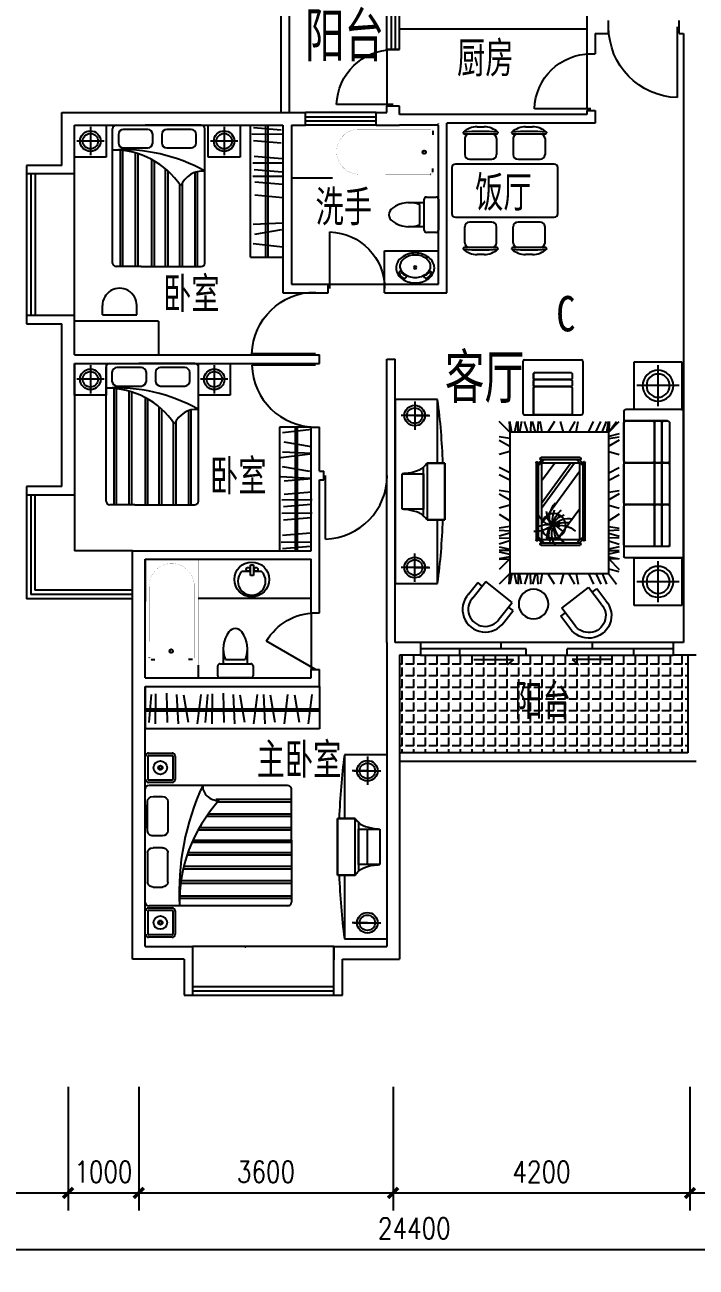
# Model space of a CAD drawing. Header units: millimetres. Extents: x 1473 to 34027, y 739 to 35278.
# Drawn here: x 12347 to 21849, y 739 to 18315 of the extents above; entities that cross this region are included whole.
import ezdxf
from ezdxf.enums import TextEntityAlignment as Align

# ---------------------------------------------------------------- set-up
doc = ezdxf.new("R2010")
doc.units = ezdxf.units.MM
for name, color, linetype in [('FURNITURE', 30, 'Continuous'), ('LVTRY', 6, 'Continuous'), ('PUB_DIM', 3, 'Continuous'), ('PUB_TEXT', 7, 'Continuous'), ('PUDE', 8, 'Continuous'), ('STAIR', 2, 'Continuous'), ('TOILET', 7, 'Continuous'), ('UTIL', 6, 'Continuous'), ('WALL', 4, 'Continuous'), ('WINDOW', 5, 'Continuous'), ('WINDOW_TEXT', 7, 'Continuous')]:
    doc.layers.add(name, color=color, linetype=linetype)
doc.styles.add('-黑体', font='simhei.ttf')
doc.styles.add('_HZTXT', font='txt.shx', dxfattribs={"width": 0.8, "bigfont": 'HZTXT.shx'})
doc.styles.add('CHINA', font='romant', dxfattribs={"width": 0.8, "height": 150, "bigfont": 'fs64f'})
doc.styles.add('DIM_FONT', font='SIMPLEX.shx', dxfattribs={"width": 0.8})
doc.styles.add('SIMPLEX', font='SIMPLEX.SHX')
doc.styles.get("Standard").update_dxf_attribs({"font": 'arial.ttf'})
doc.dimstyles.new('DIMN', dxfattribs={"dimtxt": 300, "dimasz": 1, "dimexe": 250, "dimexo": 300, "dimgap": 150, "dimtad": 1, "dimdec": 0, "dimdsep": 46, "dimtxsty": 'DIM_FONT', "dimblk": '_DIMX', "dimblk1": 'ARCHTICK', "dimblk2": 'ARCHTICK', "dimcen": 0.1, "dimclrt": 7, "dimadec": 0, "dimazin": 0, "dimtfac": 1, "dimtdec": 0, "dimtix": 1, "dimtmove": 2, "dimatfit": 3, "dimldrblk": '_DIMX', "dimfxl": 1, "dimtolj": 1, "dimtzin": 0, "dimarcsym": 0})

# ---------------------------------------------------------------- blocks, each defined once
blk = doc.blocks.new('M_A2ZXL')
blk.add_line((-0.472, 0), (-0.472, -1))
blk.add_arc((-0.5, 0), 1, 271.6231, 0)
blk = doc.blocks.new('_ARCHTICK')
at = {"color": 0, "linetype": 'ByBlock', "const_width": 0.15}
blk.add_lwpolyline([(-0.5, -0.5), (0.5, 0.5)], dxfattribs=at)
blk = doc.blocks.new('_DIMX')
at = {"const_width": 50}
blk.add_lwpolyline([(-70, -70), (70, 70)], dxfattribs=at)
blk = doc.blocks.new('*D82')
at = {"layer": 'DEFPOINTS', "color": 0, "transparency": 16777216}
for p in [(12960, 3588), (13960, 3588), (13960, 1788)]:
    blk.add_point(p, dxfattribs=at)
at = {"layer": 'PUB_DIM', "color": 0, "lineweight": -2, "transparency": 16777216}
for p, q in [((12960, 3288), (12960, 1538)), ((13960, 3288), (13960, 1538)), ((12959, 1788), (12958, 1788)), ((12960, 1788), (13960, 1788)), ((13961, 1788), (13962, 1788))]:
    blk.add_line(p, q, dxfattribs=at)
blk.add_blockref('_DIMX', (12960, 1788), dxfattribs=at)
at = {"layer": 'PUB_DIM', "color": 0, "lineweight": -2, "transparency": 16777216, "rotation": 180}
blk.add_blockref('_DIMX', (13960, 1788), dxfattribs=at)
at = {"layer": 'PUB_DIM', "color": 7, "transparency": 16777216, "insert": (13460, 2088), "char_height": 300, "attachment_point": 5, "style": 'DIM_FONT'}
blk.add_mtext('\\A1;1000', dxfattribs=at)
blk = doc.blocks.new('M_C57NTX')
for p, q in [((-436, 293), (473, 293)), ((-496, -226), (-496, 233)), ((-486, 243), (-481, 243)), ((-427, 268), (-471, 224)), ((-399, 268), (-471, 196)), ((-471, -226), (-471, 233)), ((-446, 283), (-446, 278)), ((-436, 268), (473, 268)), ((-431, 72), (-217, 228)), ((-431, -116), (43, 228)), ((-431, -159), (102, 228)), ((-336, -222), (283, 228)), ((436, 268), (509, 196)), ((465, 268), (509, 224)), ((483, 283), (483, 278)), ((509, 233), (509, -226)), ((524, 243), (519, 243)), ((534, 233), (534, -226)), ((106, -222), (469, 42)), ((-486, -236), (-481, -236)), ((-399, -262), (-471, -189)), ((-427, -262), (-471, -218)), ((-446, -277), (-446, -272)), ((473, -262), (-436, -262)), ((473, -287), (-436, -287)), ((436, -262), (509, -189)), ((465, -262), (509, -218)), ((483, -277), (483, -272)), ((524, -236), (519, -236))]:
    blk.add_line(p, q)
blk.add_lwpolyline([(-431, -222), (-431, 228), (469, 228), (469, -222)], close=True)
at = {"const_width": 12}
for points in [[(225, 150, 1), (237, 150, 1)], [(409, 163, 1), (421, 163, 1)], [(123, 120, 1), (135, 120, 1)], [(189, 24, 1), (201, 24, 1)], [(253, 126, 1), (265, 126, 1)], [(264, 18, 1), (276, 18, 1)], [(277, 84, 1), (289, 84, 1)], [(288, 107, 1), (300, 107, 1)], [(294, 93, 1), (306, 93, 1)], [(297, 74, 1), (309, 74, 1)], [(305, 18, 1), (317, 18, 1)], [(308, 87, 1), (320, 87, 1)], [(418, 27, 1), (430, 27, 1)], [(486, 90, 1), (498, 90, 1)], [(220, -38, 1), (232, -38, 1)], [(324, -108, 1), (336, -108, 1)]]:
    blk.add_lwpolyline(points, format="xyb", close=True, dxfattribs=at)
blk.add_circle((308, 86), 144)
for centre, radius, start, end in [((-436, 283), 10, 90, 180), ((156, 293), 219, 342.9456, 6.4814), ((473, 283), 10, 0, 90), ((-486, 233), 10, 90, 180), ((-481, 233), 10, 0, 90), ((-436, 278), 10, 180, 270), ((110, -88), 259, 48.7581, 83.8624), ((109, 83), 193, 6.9904, 78.0284), ((176, 42), 126, 28.8901, 78.4579), ((781, 125), 490, 163.8561, 179.1105), ((-395, 504), 810, 328.9873, 340.361), ((448, -69), 233, 85.8741, 126.9558), ((473, 278), 10, 270, 0), ((519, 233), 10, 90, 180), ((524, 233), 10, 0, 90), ((228, -157), 293, 78.5516, 130.9815), ((280, -402), 502, 88.3286, 108.729), ((344, -194), 291, 103.0452, 139.7766), ((364, -84), 190, 114.0956, 166.2953), ((482, -98), 260, 134.4861, 189.3762), ((613, -62), 346, 155.0888, 185.9637), ((267, -555), 642, 70.5249, 87.8244), ((624, 28), 325, 171.2496, 218.2333), ((421, -27), 169, 62.9909, 135.9102), ((404, -128), 234, 53.3231, 115.7633), ((-1013, -1156), 1790, 39.0488, 42.6799), ((269, -208), 287, 31.315, 82.1378), ((-486, -226), 10, 180, 270), ((-481, -226), 10, 270, 0), ((-436, -272), 10, 90, 180), ((-436, -277), 10, 180, 270), ((473, -272), 10, 0, 90), ((473, -277), 10, 270, 0), ((519, -226), 10, 180, 270), ((524, -226), 10, 270, 0)]:
    blk.add_arc(centre, radius, start, end)
at = {"style": 'DIM_FONT', "width": 0.8, "flags": 9}
for tag in ['XSIZE', 'YSIZE']:
    blk.add_attdef(tag, (0, 0), '', height=0.5, dxfattribs=at)
blk = doc.blocks.new('M_C34MSO')
for p, q in [((-1058, -186), (-1058, 600)), ((-1031, 627), (1015, 627)), ((-896, 8), (-896, 627)), ((881, -19), (881, 627)), ((1042, -186), (1042, 600)), ((-869, -19), (881, -19)), ((-1031, -213), (1015, -213))]:
    blk.add_line(p, q)
for points in [[(-869, 196), (-331, 196, 0.414214), (-304, 223), (-304, 600, 0.414214), (-331, 627), (-869, 627, 0.414214), (-896, 600), (-896, 223, 0.414214)], [(-277, 196), (261, 196, 0.414214), (288, 223), (288, 600, 0.414214), (261, 627), (-277, 627, 0.414214), (-304, 600), (-304, 223, 0.414214)], [(315, 196), (854, 196, 0.414214), (881, 223), (881, 600, 0.414214), (854, 627), (315, 627, 0.414214), (288, 600), (288, 223, 0.414214)], [(-869, 89), (-331, 89, 0.414214), (-304, 115), (-304, 169, 0.414214), (-331, 196), (-869, 196, 0.414214), (-896, 169), (-896, 115, 0.414214)], [(-277, 89), (261, 89, 0.414214), (288, 115), (288, 169, 0.414214), (261, 196), (-277, 196, 0.414214), (-304, 169), (-304, 115, 0.414214)], [(315, 89), (854, 89, 0.414214), (881, 115), (881, 169, 0.414214), (854, 196), (315, 196, 0.414214), (288, 169), (288, 115, 0.414214)], [(-869, -19), (-331, -19, 0.414214), (-304, 8), (-304, 62, 0.414214), (-331, 89), (-869, 89, 0.414214), (-896, 62), (-896, 8, 0.414214)], [(-277, -19), (261, -19, 0.414214), (288, 8), (288, 62, 0.414214), (261, 89), (-277, 89, 0.414214), (-304, 62), (-304, 8, 0.414214)], [(315, -19), (854, -19, 0.414214), (881, 8), (881, 62, 0.414214), (854, 89), (315, 89, 0.414214), (288, 62), (288, 8, 0.414214)]]:
    blk.add_lwpolyline(points, format="xyb", close=True)
for centre, start, end in [((-1031, 600), 90, 180), ((1015, 600), 0, 90), ((-869, 8), 180, 270), ((854, 8), 270, 0), ((-1031, -186), 180, 270), ((1015, -186), 270, 0)]:
    blk.add_arc(centre, 26.9, start, end)
at = {"width": 0.8, "flags": 9}
for tag in ['XSIZE', 'YSIZE']:
    blk.add_attdef(tag, (0, 0), '', height=0.5, dxfattribs=at)
blk = doc.blocks.new('M_C3')
for p, q in [((-319, 296), (-319, 84)), ((-239, 296), (-239, 0)), ((239, 296), (239, 0)), ((319, 296), (319, 84)), ((-319, 84), (-239, 84)), ((-239, 0), (239, 0)), ((239, 84), (319, 84))]:
    blk.add_line(p, q)
for radius, start, end in [(320, 356.4494, 183.5506), (240, 355.2636, 184.7364)]:
    blk.add_arc((0, 316), radius, start, end)
at = {"width": 0.8, "flags": 9}
for tag in ['YSIZE', 'XSIZE', 'XSIZE', 'YSIZE']:
    blk.add_attdef(tag, (0, 0), '', height=0.5, dxfattribs=at)
blk = doc.blocks.new('M_C11')
at = {"linetype": 'Continuous'}
blk.add_circle((0, 0), 210, dxfattribs=at)
at = {"width": 0.8, "flags": 9}
for tag in ['XSIZE', 'YSIZE']:
    blk.add_attdef(tag, (0, 0), '', height=0.5, dxfattribs=at)
blk = doc.blocks.new('_WBLK')
for p, q in [((-0.5, 0.5), (0.5, 0.5)), ((0.5, 0.167), (-0.5, 0.167)), ((0.5, -0.167), (-0.5, -0.167)), ((-0.5, -0.5), (0.5, -0.5))]:
    blk.add_line(p, q)
at = {"layer": 'WINDOW_TEXT', "style": 'SIMPLEX', "flags": 9}
blk.add_attdef('A', text='', height=1, dxfattribs=at).set_placement((0, 1.5), align=Align.MIDDLE)
blk = doc.blocks.new('M_E4')
for p, q in [((670, -80), (670, -137)), ((670, -86), (670, -97)), ((670, -663), (670, -614))]:
    blk.add_line(p, q)
at = {"const_width": 1.5}
for points in [[(-750, -750), (-750, 0)], [(-750, 0), (750, 0)], [(750, 0), (750, -750)], [(608, -56), (640, -56)], [(670, -90), (670, -656)], [(670, -663), (670, -655)], [(750, -750), (-750, -750)]]:
    blk.add_lwpolyline(points, dxfattribs=at)
for points in [[(-399, -56, 0.930688), (-388, -693, 0.930688)], [(670, -86, 0.414214), (640, -56, 0.414214)], [(670, -90, 0.041784), (670, -85, 0.412615)], [(640, -693, 0.414214), (670, -663, 0.414214)]]:
    blk.add_lwpolyline(points, format="xyb", dxfattribs=at)
at = {"const_width": 1.5, "flags": 128}
for points in [[(-399, -56), (608, -56)], [(-399, -694), (645, -692)]]:
    blk.add_lwpolyline(points, dxfattribs=at)
for radius in [25, 23]:
    blk.add_circle((550, -381), radius)
blk.add_arc((640, -663), 30, 270, 280.176)
at = {"width": 0.8, "flags": 9}
for tag in ['XSIZE', 'YSIZE']:
    blk.add_attdef(tag, (0, 0), '', height=0.5, dxfattribs=at)
blk = doc.blocks.new('_E0KGN')
at = {"layer": 'UTIL'}
for points in [[(1, -200, 0.08146), (104, -183, 0.086909), (191, -138, 0.105718), (252, -66, 0.12438), (272, 13, 0.12438), (252, 91, 0.105718), (191, 163, 0.086909), (104, 208, 0.08146), (1, 225, 0.080698), (-103, 208, 0.086909), (-190, 163, 0.105718), (-252, 91, 0.12438), (-271, 13, 0.12438), (-252, -66, 0.105718), (-190, -138, 0.086909), (-103, -183, 0.080698)], [(1, -121, 0.082288), (88, -106, 0.086909), (158, -70, 0.105718), (205, -15, 0.12438), (218, 38, 0.12438), (205, 90, 0.105718), (158, 145, 0.086909), (88, 182, 0.082288), (1, 196, 0.081374), (-87, 182, 0.086909), (-157, 145, 0.105718), (-204, 90, 0.12438), (-217, 38, 0.12438), (-204, -15, 0.105718), (-157, -70, 0.086909), (-87, -106, 0.081374)]]:
    blk.add_lwpolyline(points, format="xyb", close=True, dxfattribs=at)
for centre, radius, start, end in [((0, 20), 19.8, 90, 180), ((0, 20), 19.8, 180, 270), ((0, 20), 19.8, 0, 90), ((0, 20), 19.8, 270, 0), ((-213, -54), 16.2, 37.7351, 197.9051), ((-90, -3), 149, 201.8343, 235.6292), ((-106, 15), 111, 212.1225, 250.8953), ((-154, -98), 35.2, 234.9356, 339.4675), ((-143, -82), 7.71, 268.3914, 345.0843), ((-145, -100), 26, 337.8243, 18.9832), ((146, -100), 26, 161.0168, 202.1757), ((155, -98), 35.2, 200.5325, 305.0644), ((143, -82), 7.71, 194.9157, 271.6086), ((107, 15), 111, 289.1047, 327.8775), ((91, -3), 149, 304.3708, 338.1656), ((214, -54), 16.2, 342.0949, 142.2649)]:
    blk.add_arc(centre, radius, start, end, dxfattribs=at)
blk = doc.blocks.new('M_E24TTP')
at = {"layer": 'TOILET', "color": 7}
for p, q in [((-170, 200), (-170, 430)), ((170, 200), (170, 430)), ((-220, 200), (220, 200)), ((-140, 260), (140, 260)), ((-250, 30), (-250, 170)), ((220, 0), (-220, 0)), ((250, 170), (250, 30))]:
    blk.add_line(p, q, dxfattribs=at)
for centre, radius, start, end in [((227, 413), 398, 143.3619, 202.5495), ((0, 590), 110, 33.4509, 146.5491), ((-227, 413), 398, 337.4505, 36.6381), ((-220, 170), 30, 90, 180), ((220, 170), 30, 0, 90), ((-220, 30), 30, 180, 270), ((220, 30), 30, 270, 0)]:
    blk.add_arc(centre, radius, start, end, dxfattribs=at)
at = {"style": 'DIM_FONT', "width": 0.8, "flags": 9}
for tag in ['XSIZE', 'YSIZE']:
    blk.add_attdef(tag, (0, 0), '', height=0.5, dxfattribs=at)
blk = doc.blocks.new('_DBLK')
blk.add_line((-0.5, 0), (0, -0.866))
blk.add_arc((-0.5, 0), 1, 300, 0)
at = {"style": 'SIMPLEX', "flags": 9}
blk.add_attdef('A', text='', height=1, dxfattribs=at).set_placement((0, 1.5), align=Align.MIDDLE)
blk = doc.blocks.new('M_E33IEP')
at = {"linetype": 'Continuous'}
for p, q in [((44, -21), (44, 20)), ((44, 20), (194, 20)), ((135, 135), (135, 20)), ((194, 20), (194, -21)), ((194, -21), (44, -21)), ((135, -21), (135, -144))]:
    blk.add_line(p, q, dxfattribs=at)
for centre, radius in [((248, -5), 246), ((106, 56), 26.7), ((105, -55), 26.7)]:
    blk.add_circle(centre, radius, dxfattribs=at)
blk.add_arc((274, -5), 197, 225.2527, 134.7473, dxfattribs=at)
at = {"style": 'DIM_FONT', "width": 0.8, "flags": 9}
for tag in ['XSIZE', 'YSIZE']:
    blk.add_attdef(tag, (0, 0), '', height=0.5, dxfattribs=at)
at = {"linetype": 'Continuous', "style": 'CHINA', "width": 0.8, "flags": 9}
for tag in ['XSIZE', 'YSIZE']:
    blk.add_attdef(tag, (2, -251), '', height=150, dxfattribs=at)

msp = doc.modelspace()

# ---------------------------------------------------------------- hatches: boundary and pattern name
at = {"layer": 'PUDE'}
h = msp.add_hatch(dxfattribs=at)
h.set_pattern_fill('ANGLE', color=256, scale=600, angle=90, style=0)
h.set_pattern_definition([(90, (228395.17, 21973.92), (-165, 1e-14), [120, -45]), (180, (228395.17, 21973.92), (-2e-14, -165), [120, -45])])
h.paths.add_polyline_path([(21730.4, 9394.8), (21525.4, 9394.8), (17945.4, 9394.8), (17650.4, 9394.8), (17650.4, 8014.8), (21730.4, 8014.8)])

# ---------------------------------------------------------------- linework, layer by layer
for p, q in [((18568.3, 16773.2), (19028.3, 16773.2)), ((18573.3, 16705.7), (18573.3, 16480.7)), ((18748.8, 16873.2), (18847.9, 16873.2)), ((19023.3, 16705.7), (19023.3, 16480.7)), ((19255.2, 16773.2), (19715.2, 16773.2)), ((19260.2, 16705.7), (19260.2, 16480.7)), ((19435.6, 16873.2), (19534.7, 16873.2)), ((19710.2, 16705.7), (19710.2, 16480.7)), ((18640.8, 16413.2), (18955.8, 16413.2)), ((19327.7, 16413.2), (19642.7, 16413.2)), ((18391.8, 16293.9), (18391.8, 15643.9)), ((19841.8, 16343.9), (18441.8, 16343.9)), ((19891.8, 15643.9), (19891.8, 16293.9)), ((18441.8, 15593.9), (19841.8, 15593.9)), ((18955.8, 15524.6), (18640.8, 15524.6)), ((19642.7, 15524.6), (19327.7, 15524.6)), ((18573.3, 15232.1), (18573.3, 15457.1)), ((19023.3, 15232.1), (19023.3, 15457.1)), ((19260.2, 15232.1), (19260.2, 15457.1)), ((19710.2, 15232.1), (19710.2, 15457.1)), ((19028.3, 15164.6), (18568.3, 15164.6)), ((19715.2, 15164.6), (19255.2, 15164.6)), ((18847.9, 15064.6), (18748.8, 15064.6)), ((19534.7, 15064.6), (19435.6, 15064.6)), ((19396, 13550.9), (19396, 12820.9)), ((19421, 13575.9), (20221, 13575.9)), ((20246, 13550.9), (20246, 12820.9)), ((19546, 13370.9), (19546, 12795.9)), ((19571, 13395.9), (20071, 13395.9)), ((19421, 12795.9), (20221, 12795.9))]:
    msp.add_line(p, q)
for points in [[(19571, 13395.9), (20071, 13395.9, -0.4142136), (20096, 13370.9), (20096, 13320.9, -0.4142136), (20071, 13295.9), (19571, 13295.9, -0.4142136), (19546, 13320.9), (19546, 13370.9, -0.4142136)], [(19571, 13295.9), (20071, 13295.9, -0.4142136), (20096, 13270.9), (20096, 13220.9, -0.4142136), (20071, 13195.9), (19571, 13195.9, -0.4142136), (19546, 13220.9), (19546, 13270.9, -0.4142136)], [(19571, 13195.9), (20071, 13195.9, -0.4142136), (20096, 13170.9), (20096, 12820.9, -0.4142136), (20071, 12795.9), (19571, 12795.9, -0.4142136), (19546, 12820.9), (19546, 13170.9, -0.4142136)]]:
    msp.add_lwpolyline(points, format="xyb", close=True)
for centre, radius, start, end in [((18559.1, 16789.3), 10, 130.72654, 202.66999), ((18568.3, 16793.2), 20, 202.66999, 270), ((18758.5, 16557.7), 315.6, 91.76514, 130.72654), ((18798.3, 14095.3), 2712.7, 84.8023, 95.1977), ((18640.8, 16705.7), 67.5, 90, 180), ((18838.2, 16557.7), 315.6, 49.27346, 88.23486), ((18955.8, 16705.7), 67.5, 0, 90), ((19028.3, 16793.2), 20, 270, 337.33001), ((19037.6, 16789.3), 10, 337.33001, 49.27346), ((19245.9, 16789.3), 10, 130.72654, 202.66999), ((19255.2, 16793.2), 20, 202.66999, 270), ((19445.3, 16557.7), 315.6, 91.76514, 130.72654), ((19485.2, 14095.3), 2712.7, 84.8023, 95.1977), ((19327.7, 16705.7), 67.5, 90, 180), ((19525, 16557.7), 315.6, 49.27346, 88.23486), ((19642.7, 16705.7), 67.5, 0, 90), ((19715.2, 16793.2), 20, 270, 337.33001), ((19724.4, 16789.3), 10, 337.33001, 49.27346), ((18640.8, 16480.7), 67.5, 180, 270), ((18955.8, 16480.7), 67.5, 270, 0), ((19327.7, 16480.7), 67.5, 180, 270), ((19642.7, 16480.7), 67.5, 270, 0), ((18441.8, 16293.9), 50, 90, 180), ((19841.8, 16293.9), 50, 0, 90), ((18441.8, 15643.9), 50, 180, 270), ((19841.8, 15643.9), 50, 270, 0), ((18640.8, 15457.1), 67.5, 90, 180), ((18955.8, 15457.1), 67.5, 0, 90), ((19327.7, 15457.1), 67.5, 90, 180), ((19642.7, 15457.1), 67.5, 0, 90), ((18559.1, 15148.5), 10, 157.33001, 229.27346), ((18568.3, 15144.6), 20, 90, 157.33001), ((18758.5, 15380.1), 315.6, 229.27346, 268.23486), ((18798.3, 17842.5), 2712.7, 264.8023, 275.1977), ((18640.8, 15232.1), 67.5, 180, 270), ((18838.2, 15380.1), 315.6, 271.76514, 310.72654), ((18955.8, 15232.1), 67.5, 270, 0), ((19028.3, 15144.6), 20, 22.66999, 90), ((19037.6, 15148.5), 10, 310.72654, 22.66999), ((19245.9, 15148.5), 10, 157.33001, 229.27346), ((19255.2, 15144.6), 20, 90, 157.33001), ((19445.3, 15380.1), 315.6, 229.27346, 268.23486), ((19485.2, 17842.5), 2712.7, 264.8023, 275.1977), ((19327.7, 15232.1), 67.5, 180, 270), ((19525, 15380.1), 315.6, 271.76514, 310.72654), ((19642.7, 15232.1), 67.5, 270, 0), ((19715.2, 15144.6), 20, 22.66999, 90), ((19724.4, 15148.5), 10, 310.72654, 22.66999), ((19421, 13550.9), 25, 90, 180), ((20221, 13550.9), 25, 0, 90), ((19571, 13370.9), 25, 90, 180), ((19421, 12820.9), 25, 180, 270), ((20221, 12820.9), 25, 270, 0)]:
    msp.add_arc(centre, radius, start, end)
at = {"layer": 'FURNITURE'}
for p, q in [((13050.4, 16444.8), (13050.4, 16894.8)), ((13050.4, 16894.8), (13500.4, 16894.8)), ((13500.4, 16894.8), (13500.4, 16444.8)), ((13640.4, 16894.8), (14049.9, 16894.8)), ((14843.3, 16894.8), (14049.9, 16894.8)), ((14943.2, 16444.8), (14943.2, 16894.8)), ((14943.2, 16894.8), (15393.2, 16894.8)), ((15393.2, 16894.8), (15393.2, 16444.8)), ((15540, 15029.9), (15540, 16894.8)), ((15760, 15029.9), (15760, 16894.8)), ((15790, 15029.9), (15790, 16894.8)), ((13275.4, 16870), (13275.4, 16469.7)), ((13590.4, 14944.8), (13590.4, 16844.8)), ((13671, 16765.5), (13671, 16645.1)), ((14087.1, 16835.5), (13741, 16835.5)), ((14157.1, 16645.1), (14157.1, 16765.5)), ((14285.6, 16765.5), (14285.6, 16645.1)), ((14701.7, 16835.5), (14355.6, 16835.5)), ((14771.7, 16645.1), (14771.7, 16765.5)), ((14893.3, 14944.8), (14893.3, 16844.8)), ((15168.2, 16870), (15168.2, 16469.7)), ((13468.5, 16669.8), (13082.3, 16669.8)), ((13695, 16540.9), (13695, 14894.8)), ((13730.8, 16537.6), (13730.8, 14894.8)), ((13741, 16575.1), (14087.1, 16575.1)), ((14355.6, 16575.1), (14701.7, 16575.1)), ((15361.3, 16669.8), (14975.1, 16669.8)), ((13500.4, 16444.8), (13050.4, 16444.8)), ((13909.5, 16503.8), (13909.5, 14894.8)), ((13945.3, 16493.4), (13945.3, 14894.8)), ((14140, 16412.5), (14140, 14894.8)), ((14175.8, 16392.8), (14175.8, 14894.8)), ((15393.2, 16444.8), (14943.2, 16444.8)), ((14334.1, 16282.5), (14334.1, 14894.8)), ((14369.9, 16251.5), (14369.9, 14894.8)), ((14753, 16225.7), (14753, 14894.8)), ((14788.7, 16236.5), (14788.7, 14894.8)), ((14538.4, 16060.4), (14538.4, 14894.8)), ((14574.2, 16075.6), (14574.2, 14894.8)), ((17440.4, 14644.8), (17440.4, 15116.5)), ((17440.4, 15116.5), (18200.4, 15116.5)), ((15540, 15029.9), (16000.4, 15029.9)), ((13993.3, 14894.8), (13640.4, 14894.8)), ((13993.3, 14894.8), (14843.3, 14894.8)), ((13445.2, 14210.4), (13445.2, 14344)), ((13932, 14210.2), (13932, 14343.8)), ((14240.1, 14124.8), (13050.4, 14124.8)), ((13445.2, 14210.2), (13932, 14210.2)), ((14240.1, 14124.8), (14240.1, 13644.8)), ((20972, 12872.7), (20972, 13547.7)), ((20972, 13547.7), (21647, 13547.7)), ((21647, 13547.7), (21647, 12872.7)), ((13050.4, 13074.8), (13050.4, 13524.8)), ((13050.4, 13524.8), (13500.4, 13524.8)), ((13275.4, 13500), (13275.4, 13099.7)), ((13500.4, 13524.8), (13500.4, 13074.8)), ((13500.4, 11574.8), (13500.4, 13474.8)), ((13550.4, 13524.8), (13959.9, 13524.8)), ((13581.1, 13395.5), (13581.1, 13275.1)), ((13997.2, 13465.5), (13651.1, 13465.5)), ((14753.4, 13524.8), (13959.9, 13524.8)), ((14067.2, 13275.1), (14067.2, 13395.5)), ((14195.7, 13395.5), (14195.7, 13275.1)), ((14611.8, 13465.5), (14265.7, 13465.5)), ((14681.8, 13275.1), (14681.8, 13395.5)), ((14803.4, 13074.8), (14803.4, 13524.8)), ((14803.4, 13524.8), (15253.4, 13524.8)), ((14803.4, 11574.8), (14803.4, 13474.8)), ((15028.4, 13500), (15028.4, 13099.7)), ((15253.4, 13524.8), (15253.4, 13074.8)), ((21309.5, 12920.5), (21309.5, 13499.8)), ((13468.5, 13299.8), (13082.3, 13299.8)), ((13651.1, 13205.1), (13997.2, 13205.1)), ((14265.7, 13205.1), (14611.8, 13205.1)), ((15221.5, 13299.8), (14835.3, 13299.8)), ((21609.7, 13210.2), (21009.3, 13210.2)), ((13500.4, 13074.8), (13050.4, 13074.8)), ((13605, 13170.9), (13605, 11524.8)), ((13640.8, 13167.6), (13640.8, 11524.8)), ((13819.6, 13133.8), (13819.6, 11524.8)), ((13855.3, 13123.4), (13855.3, 11524.8)), ((14050.1, 13042.5), (14050.1, 11524.8)), ((14085.8, 13022.8), (14085.8, 11524.8)), ((15253.4, 13074.8), (14803.4, 13074.8)), ((18190.4, 13012), (17590.4, 13012)), ((17590.4, 13012), (17590.4, 10412)), ((18190.4, 12112), (18190.4, 13012)), ((14244.2, 12912.5), (14244.2, 11524.8)), ((14279.9, 12881.5), (14279.9, 11524.8)), ((14663, 12855.7), (14663, 11524.8)), ((14698.8, 12866.5), (14698.8, 11524.8)), ((17865.4, 12987.1), (17865.4, 12586.8)), ((21647, 12872.7), (20972, 12872.7)), ((14448.5, 12690.4), (14448.5, 11524.8)), ((14484.2, 12705.6), (14484.2, 11524.8)), ((18058.5, 12787), (17672.3, 12787)), ((17865.4, 12787), (18079.2, 12787)), ((19210.9, 12552.2), (19060.9, 12702.2)), ((19204.2, 12702.2), (19210.9, 12552.2)), ((19238.7, 12552.2), (19212.5, 12702.2)), ((19310.2, 12702.2), (19277.1, 12552.2)), ((19329.7, 12552.2), (19329.7, 12702.2)), ((19378.9, 12702.2), (19348.4, 12552.2)), ((19465.1, 12552.2), (19417.3, 12702.2)), ((19509.4, 12702.2), (19502.3, 12552.2)), ((19575.5, 12552.2), (19531.2, 12702.2)), ((19614, 12702.2), (19605.9, 12552.2)), ((19667.9, 12552.2), (19642.6, 12702.2)), ((19843.6, 12702.2), (19749.2, 12552.2)), ((19970.3, 12552.2), (19928.4, 12702.2)), ((20130.3, 12702.2), (20047.1, 12552.2)), ((20151.6, 12552.2), (20177.4, 12702.2)), ((20323.5, 12552.2), (20398.5, 12702.2)), ((20427.1, 12552.2), (20502.2, 12702.2)), ((20517.8, 12552.2), (20579.4, 12702.2)), ((20583.1, 12552.2), (20609.3, 12702.2)), ((20608.2, 12552.2), (20723.4, 12702.2)), ((20610.9, 12552.2), (20760.9, 12702.2)), ((20617.6, 12702.2), (20610.9, 12552.2)), ((16400.4, 12624.8), (15953, 12624.8)), ((19210.9, 12460.8), (19060.9, 12486.5)), ((20610.9, 12552.2), (19210.9, 12552.2)), ((19210.9, 12552.2), (19210.9, 10552.2)), ((20610.9, 10552.2), (20610.9, 12552.2)), ((20760.9, 12526.9), (20610.9, 12490.2)), ((20610.9, 12460.8), (20760.9, 12486.5)), ((19060.9, 12439.4), (19210.9, 12356.2)), ((20760.9, 12439.4), (20610.9, 12356.2)), ((19210.9, 12279.5), (19060.9, 12237.5)), ((20610.9, 12279.5), (20760.9, 12237.5)), ((17690.1, 11462), (17690.1, 11962)), ((17690.1, 11962), (17990.1, 11962)), ((17990.1, 11368.1), (17990.1, 12055.8)), ((17990.1, 11962), (17990.1, 11462)), ((18040.1, 12112), (18040.1, 11312)), ((18290.1, 12112), (18040.1, 12112)), ((18040.1, 12112), (18290.1, 12112)), ((18290.1, 11312), (18290.1, 12112)), ((18290.1, 12112), (18290.1, 11312)), ((19210.9, 11976.6), (19060.9, 12051.7)), ((20610.9, 11976.6), (20760.9, 12051.7)), ((19210.9, 11873), (19060.9, 11948)), ((20610.9, 11873), (20760.9, 11948)), ((19210.9, 11701.1), (19060.9, 11726.8)), ((19060.9, 11679.8), (19210.9, 11596.6)), ((20610.9, 11701.1), (20760.9, 11726.8)), ((20760.9, 11679.8), (20610.9, 11596.6)), ((13903.4, 11524.8), (13550.4, 11524.8)), ((13903.4, 11524.8), (14753.4, 11524.8)), ((17990.1, 11462), (17690.1, 11462)), ((19210.9, 11519.8), (19060.9, 11477.9)), ((20610.9, 11519.8), (20760.9, 11477.9)), ((18040.1, 11312), (18290.1, 11312)), ((18290.1, 11312), (18040.1, 11312)), ((18190.4, 10412), (18190.4, 11312)), ((19060.9, 11393.1), (19210.9, 11298.7)), ((20760.9, 11393.1), (20610.9, 11298.7)), ((19210.9, 11217.4), (19060.9, 11192)), ((19060.9, 11163.5), (19210.9, 11155.4)), ((19210.9, 11125), (19060.9, 11080.7)), ((20610.9, 11217.4), (20760.9, 11192)), ((20760.9, 11163.5), (20610.9, 11155.4)), ((20610.9, 11125), (20760.9, 11080.7)), ((19060.9, 11058.8), (19210.9, 11051.8)), ((19210.9, 11014.6), (19060.9, 10966.8)), ((19060.9, 10928.4), (19210.9, 10897.9)), ((20760.9, 11058.8), (20610.9, 11051.8)), ((20610.9, 11014.6), (20760.9, 10966.8)), ((20760.9, 10928.4), (20610.9, 10897.9)), ((17865.4, 10436.8), (17865.4, 10837.1)), ((19210.9, 10879.2), (19060.9, 10879.2)), ((19060.9, 10859.7), (19210.9, 10826.6)), ((19210.9, 10788.2), (19060.9, 10762)), ((19060.9, 10753.7), (19210.9, 10760.4)), ((19210.9, 10760.4), (19060.9, 10610.4)), ((20610.9, 10879.2), (20760.9, 10879.2)), ((20760.9, 10859.7), (20610.9, 10826.6)), ((20610.9, 10788.2), (20760.9, 10762)), ((20610.9, 10760.4), (20760.9, 10610.4)), ((20760.9, 10753.7), (20610.9, 10760.4)), ((20972, 10097.7), (20972, 10772.7)), ((20972, 10772.7), (21647, 10772.7)), ((21309.5, 10145.5), (21309.5, 10724.8)), ((21647, 10772.7), (21647, 10097.7)), ((18058.5, 10637), (17672.3, 10637)), ((17865.4, 10637), (18079.2, 10637)), ((19210.9, 10552.2), (19060.9, 10402.2)), ((19204.2, 10402.2), (19210.9, 10552.2)), ((19210.9, 10552.2), (20610.9, 10552.2)), ((19238.7, 10552.2), (19212.5, 10402.2)), ((19310.2, 10402.2), (19277.1, 10552.2)), ((19329.7, 10552.2), (19329.7, 10402.2)), ((19378.9, 10402.2), (19348.4, 10552.2)), ((19465.1, 10552.2), (19417.3, 10402.2)), ((19509.4, 10402.2), (19502.3, 10552.2)), ((19575.5, 10552.2), (19531.2, 10402.2)), ((19614, 10402.2), (19605.9, 10552.2)), ((19667.9, 10552.2), (19642.6, 10402.2)), ((19843.6, 10402.2), (19749.2, 10552.2)), ((19970.3, 10552.2), (19928.4, 10402.2)), ((20130.3, 10402.2), (20047.1, 10552.2)), ((20151.6, 10552.2), (20177.4, 10402.2)), ((20323.5, 10552.2), (20398.5, 10402.2)), ((20427.1, 10552.2), (20502.2, 10402.2)), ((20517.8, 10552.2), (20579.4, 10402.2)), ((20608.2, 10552.2), (20723.4, 10402.2)), ((20760.9, 10577.5), (20610.9, 10614.3)), ((17590.4, 10412), (18190.4, 10412)), ((21609.7, 10435.2), (21009.3, 10435.2)), ((21647, 10097.7), (20972, 10097.7)), ((14050.4, 8954.8), (14050.4, 8354.8)), ((16520.4, 8954.8), (16520.4, 8354.8)), ((16520.4, 8634.8), (14050.4, 8634.8)), ((16520.4, 8604.8), (14050.4, 8604.8)), ((16520.4, 8354.8), (14050.4, 8354.8)), ((14050.4, 7402.3), (14050.4, 8278)), ((14091.2, 7638), (14091.2, 7970.4)), ((14099.5, 8011.9), (14431.9, 8011.9)), ((14099.5, 7978.7), (14431.9, 7978.7)), ((14440.2, 7970.4), (14440.2, 7638)), ((14473.5, 7970.4), (14473.5, 7638)), ((17470.4, 7986), (16870.4, 7986)), ((16870.4, 7986), (16870.4, 7086)), ((17195.4, 7961.1), (17195.4, 7560.8)), ((17195.4, 7761), (16981.7, 7761)), ((17002.3, 7761), (17388.5, 7761)), ((14431.9, 7629.7), (14099.5, 7629.7)), ((14431.9, 7596.4), (14099.5, 7596.4)), ((16065.5, 7553), (14105.4, 7553)), ((14161.6, 7396.7), (14294, 7396.7)), ((16120.5, 6778), (16120.5, 7503)), ((14057.9, 6947.5), (14057.9, 7279.9)), ((14084.6, 6910), (14084.6, 7326.7)), ((14371, 7326.7), (14371, 6910)), ((15052, 7358.8), (16120.5, 7358.8)), ((15080.8, 7323.1), (16120.5, 7323.1)), ((14921.5, 7118.8), (16120.5, 7118.8)), ((14946.7, 7154.5), (16120.5, 7154.5)), ((17020.7, 7086), (16770.7, 7086)), ((16770.7, 7086), (16770.7, 6286)), ((16770.7, 6286), (16770.7, 7086)), ((16770.7, 7086), (17020.7, 7086)), ((17020.7, 6286), (17020.7, 7086)), ((14801.2, 6924.7), (16120.5, 6924.7)), ((14821.4, 6960.4), (16120.5, 6960.4)), ((17070.7, 7029.8), (17070.7, 6342.1)), ((17070.7, 6436), (17070.7, 6936)), ((17070.7, 6936), (17370.7, 6936)), ((17195.4, 6436), (17195.4, 6936)), ((17370.7, 6936), (17370.7, 6436)), ((14294, 6840), (14161.6, 6840)), ((14716, 6752.3), (16120.5, 6752.3)), ((14727.5, 6778), (16120.5, 6778)), ((16120.5, 6778), (16120.5, 5902.3)), ((14084.6, 6603.4), (14084.6, 6186.6)), ((14294, 6673.4), (14161.6, 6673.4)), ((14371, 6186.6), (14371, 6603.4)), ((14645.3, 6569.9), (16120.5, 6569.9)), ((14657.7, 6605.6), (16120.5, 6605.6)), ((14590.3, 6375.8), (16120.5, 6375.8)), ((14599, 6411.5), (16120.5, 6411.5)), ((17370.7, 6436), (17070.7, 6436)), ((14553.4, 6171.4), (16120.5, 6171.4)), ((14558.4, 6207.2), (16120.5, 6207.2)), ((16770.7, 6286), (17020.7, 6286)), ((17020.7, 6286), (16770.7, 6286)), ((16870.4, 6286), (16870.4, 5386)), ((14161.6, 6116.6), (14294, 6116.6)), ((14532.2, 5992.7), (16120.5, 5992.7)), ((14099.5, 5821.5), (14431.9, 5821.5)), ((16065.5, 5852.3), (14105.4, 5852.3)), ((14533, 5956.9), (16120.5, 5956.9)), ((14091.2, 5447.5), (14091.2, 5779.9)), ((14099.5, 5788.2), (14431.9, 5788.2)), ((14440.2, 5779.9), (14440.2, 5447.5)), ((14473.5, 5779.9), (14473.5, 5447.5)), ((17195.4, 5611), (16981.7, 5611)), ((17002.3, 5611), (17388.5, 5611)), ((14431.9, 5439.2), (14099.5, 5439.2)), ((14431.9, 5405.9), (14099.5, 5405.9)), ((16870.4, 5386), (17470.4, 5386))]:
    msp.add_line(p, q, dxfattribs=at)
at = {"layer": 'FURNITURE', "ltscale": 100}
for p, q in [((15561.2, 16773.4), (15987.4, 16769.2)), ((15582, 16864.8), (15977, 16831.6)), ((15582, 16676.6), (15977, 16643.3)), ((15572.9, 16364.6), (15999.1, 16360.4)), ((15593.7, 16456), (15988.7, 16422.8)), ((15572.9, 16176.3), (15999.1, 16172.2)), ((15593.7, 16267.8), (15988.7, 16234.5)), ((15603.2, 16095.9), (15998.3, 16062.7)), ((15603.2, 15907.7), (15998.3, 15874.4)), ((15581.3, 15493.7), (15997.1, 15514.5)), ((15602.1, 15352.4), (15986.7, 15418.9)), ((15581.3, 15223.6), (15997.1, 15173.8)), ((15994.3, 12546), (16410.1, 12595.9)), ((16015.1, 12417.2), (16399.7, 12350.7)), ((15969.2, 12194.3), (16385, 12244.1)), ((15994.3, 12275.9), (16410.1, 12255.1)), ((15990, 12065.5), (16374.6, 11999)), ((15969.2, 11924.2), (16385, 11903.4)), ((16016.2, 11861.9), (16411.3, 11895.2)), ((16016.2, 11673.7), (16411.3, 11706.9)), ((15985.9, 11593.3), (16412.1, 11597.4)), ((16006.7, 11501.9), (16401.7, 11535.1)), ((15985.9, 11405), (16412.1, 11409.2)), ((16006.7, 11313.6), (16401.7, 11346.9)), ((15995, 11093), (16390, 11126.3)), ((15974.2, 10996.2), (16400.4, 11000.4)), ((15995, 10904.8), (16390, 10938)), ((14107.7, 8446.7), (14140.9, 8841.7)), ((14199.1, 8425.9), (14203.2, 8852.1)), ((14367.9, 8445.5), (14359.6, 8861.4)), ((14521.6, 8424.7), (14500.8, 8840.6)), ((14662.9, 8445.5), (14596.4, 8830.2)), ((14791.7, 8424.7), (14841.6, 8840.6)), ((14906.4, 8446.7), (14939.6, 8841.7)), ((14997.8, 8425.9), (15002, 8852.1)), ((15166.6, 8445.5), (15158.3, 8861.4)), ((15320.3, 8424.7), (15299.6, 8840.6)), ((15461.6, 8445.5), (15395.1, 8830.2)), ((15590.4, 8424.7), (15640.3, 8840.6)), ((15750.3, 8424.7), (15729.5, 8840.6)), ((15891.6, 8445.5), (15825.1, 8830.2)), ((16020.4, 8424.7), (16070.2, 8840.6)), ((16235.5, 8445.5), (16169, 8830.2)), ((16364.3, 8424.7), (16414.2, 8840.6))]:
    msp.add_line(p, q, dxfattribs=at)
at = {"layer": 'FURNITURE'}
for centre, radius in [((13275.4, 16669.8), 145.5), ((13275.4, 16669.8), 109.1), ((15168.2, 16669.8), 145.5), ((15168.2, 16669.8), 109.1), ((13275.4, 13299.8), 145.5), ((13275.4, 13299.8), 109.1), ((15028.4, 13299.8), 145.5), ((15028.4, 13299.8), 109.1), ((17865.4, 12787), 145.5), ((17865.4, 12787), 109.1), ((17865.4, 10637), 145.5), ((17865.4, 10637), 109.1), ((14265.7, 7804.2), 95.6), ((14265.7, 7804.2), 30.3), ((14265.7, 7804.2), 20.5), ((17195.4, 7761), 145.5), ((17195.4, 7761), 109.1), ((14265.7, 5613.7), 95.6), ((14265.7, 5613.7), 30.3), ((14265.7, 5613.7), 20.5), ((17195.4, 5611), 145.5), ((17195.4, 5611), 109.1)]:
    msp.add_circle(centre, radius, dxfattribs=at)
for centre, radius, start, end in [((13640.4, 16844.8), 50, 90, 180), ((14843.3, 16844.8), 50, 0, 90), ((13741, 16765.5), 70, 90, 180), ((14087.1, 16765.5), 70, 0, 90), ((14355.6, 16765.5), 70, 90, 180), ((14701.7, 16765.5), 70, 0, 90), ((13736.5, 14190.4), 2358, 60.61938, 93.55281), ((13610.3, 15411.7), 1132.3, 33.47093, 91.0089), ((13741, 16645.1), 70, 180, 270), ((14087.1, 16645.1), 70, 270, 0), ((14355.6, 16645.1), 70, 180, 270), ((14701.7, 16645.1), 70, 270, 0), ((14868.6, 15906.5), 339.5, 85.8222, 157.54043), ((13640.4, 14944.8), 50, 180, 270), ((14843.3, 14944.8), 50, 270, 0), ((13688.6, 14343.8), 243.4, 359.99966, 180.05927), ((13550.4, 13474.8), 50, 90, 180), ((13651.1, 13395.5), 70, 90, 180), ((13997.2, 13395.5), 70, 0, 90), ((14265.7, 13395.5), 70, 90, 180), ((14611.8, 13395.5), 70, 0, 90), ((14753.4, 13474.8), 50, 0, 90), ((13651.1, 13275.1), 70, 180, 270), ((13997.2, 13275.1), 70, 270, 0), ((14265.7, 13275.1), 70, 180, 270), ((14611.8, 13275.1), 70, 270, 0), ((13646.5, 10820.4), 2358, 60.61938, 93.55281), ((13520.4, 12041.7), 1132.3, 33.47093, 91.0089), ((8747.5, 11780.2), 9523, 1.99674, 7.4321), ((14778.6, 12536.5), 339.5, 85.8222, 157.54043), ((13550.4, 11574.8), 50, 180, 270), ((14753.4, 11574.8), 50, 270, 0), ((8747.5, 11643.8), 9523, 352.5679, 358.00326), ((14099.5, 7970.4), 41.6, 90, 180), ((14099.5, 7970.4), 8.31, 90, 180), ((14431.9, 7970.4), 41.6, 0, 90), ((14431.9, 7970.4), 8.31, 0, 90), ((26313.4, 6754.2), 9523, 172.5679, 178.00326), ((14099.5, 7638), 41.6, 180, 270), ((14099.5, 7638), 8.31, 180, 270), ((14431.9, 7638), 8.31, 270, 0), ((14431.9, 7638), 41.6, 270, 0), ((26313.4, 6617.8), 9523, 181.99674, 187.4321), ((14099.5, 5779.9), 41.6, 90, 180), ((14431.9, 5779.9), 41.6, 0, 90), ((14099.5, 5779.9), 8.31, 90, 180), ((14431.9, 5779.9), 8.31, 0, 90), ((14099.5, 5447.5), 41.6, 180, 270), ((14099.5, 5447.5), 8.31, 180, 270), ((14431.9, 5447.5), 8.31, 270, 0), ((14431.9, 5447.5), 41.6, 270, 0)]:
    msp.add_arc(centre, radius, start, end, dxfattribs=at)
at = {"layer": 'FURNITURE', "extrusion": (0, 0, -1)}
for centre, major_axis in [((21309.5, 13210.2), (-154.3, 154.3)), ((21309.5, 13210.2), (115.7, 115.7)), ((21309.5, 10435.2), (-154.3, 154.3)), ((21309.5, 10435.2), (115.7, 115.7))]:
    msp.add_ellipse(centre, major_axis=major_axis, ratio=1, dxfattribs=at)
at = {"layer": 'FURNITURE'}
for centre, major_axis, start_param, end_param in [((14105.4, 7503), (-55, 0), 4.712389, 6.2831853), ((18824.3, 6044.3), (4292.6, 0), 2.7446112, 3.190808), ((15091.4, 7545), (-226.1, 0), 6.2440249, 7.8712453), ((16065.5, 7503), (-55, 0), 3.1415927, 4.712389), ((17042.7, 5905), (-2506.4, 0), 5.6021791, 6.3063152), ((14105.4, 5902.3), (-55, 0), 0, 1.5707963), ((16065.5, 5902.3), (-55, 0), 1.5707963, 3.1415927)]:
    msp.add_ellipse(centre, major_axis=major_axis, ratio=0.9090909, start_param=start_param, end_param=end_param, dxfattribs=at)
at = {"layer": 'FURNITURE', "extrusion": (0, 0, -1)}
for centre, major_axis, start_param, end_param in [((14161.6, 7326.7), (77, 0), 3.1415927, 4.712389), ((14294, 7326.7), (77, 0), -1.5707963, 0), ((14161.6, 6910), (77, 0), 1.5707963, 3.1415927), ((14294, 6910), (77, 0), 0, 1.5707963), ((14161.6, 6603.4), (77, 0), 3.1415927, 4.712389), ((14294, 6603.4), (-77, 0), 1.5707963, 3.1415927), ((14161.6, 6186.6), (77, 0), 1.5707963, 3.1415927), ((14294, 6186.6), (77, 0), 0, 1.5707963)]:
    msp.add_ellipse(centre, major_axis=major_axis, ratio=0.9090909, start_param=start_param, end_param=end_param, dxfattribs=at)
at = {"layer": 'FURNITURE'}
for points in [[(18040.1, 12112), (18008.8, 12075), (17920.9, 11971.1), (17680.6, 11965.6), (17690.1, 11962)], [(18040.1, 11312), (18008.8, 11348.9), (17920.9, 11452.8), (17680.6, 11458.4), (17690.1, 11462)], [(17020.7, 7086), (17052, 7049), (17140, 6945.1), (17380.3, 6939.6), (17370.7, 6936)], [(17020.7, 6286), (17052, 6322.9), (17140, 6426.8), (17380.3, 6432.4), (17370.7, 6436)]]:
    msp.add_open_spline(points, degree=3, knots=[0, 0, 0, 0, 140.5711812, 395.4400626, 395.4400626, 395.4400626, 395.4400626], dxfattribs=at)
at = {"layer": 'LVTRY'}
for p, q in [((17650.4, 18260.7), (20313.7, 18260.7)), ((16700.4, 16144.8), (16120.4, 16144.8)), ((15953, 12624.8), (15953, 10874.8)), ((16173, 12624.8), (16173, 10874.8)), ((16203, 12624.8), (16203, 10874.8)), ((14050.4, 10754.8), (14050.4, 10154.8)), ((14800.4, 10204.8), (16400.4, 10204.8)), ((14800.4, 9254.8), (14800.4, 9074.8))]:
    msp.add_line(p, q, dxfattribs=at)
at = {"layer": 'STAIR'}
for p, q in [((17470.4, 17964.8), (17470.4, 17164.8)), ((20300.4, 17904.8), (20300.4, 17127.5)), ((16640.4, 14644.8), (17440.4, 14644.8)), ((16400.4, 9994.8), (16400.4, 9194.8)), ((21525.4, 9574.8), (17945.4, 9574.8)), ((17945.4, 9394.8), (21525.4, 9394.8))]:
    msp.add_line(p, q, dxfattribs=at)
at = {"layer": 'WALL'}
for p, q in [((20300.4, 18894.8), (20300.4, 17904.8)), ((20610.4, 18194.8), (20610.4, 18374.8)), ((21610.4, 18194.8), (21610.4, 18374.8)), ((20420.4, 18194.8), (20610.4, 18194.8)), ((20420.4, 18194.8), (20420.4, 17904.8)), ((21610.4, 18194.8), (21670.4, 18194.8)), ((21670.4, 18194.8), (21670.4, 12374.8)), ((17650.4, 17964.8), (17470.4, 17964.8)), ((17470.4, 17964.8), (17650.4, 17964.8)), ((20300.4, 17904.8), (20420.4, 17904.8)), ((12870.4, 17074.8), (16060.4, 17074.8)), ((12870.4, 16326.2), (12870.4, 17074.8)), ((16060.4, 17074.8), (16320.4, 17074.8)), ((16320.4, 16894.8), (16320.4, 17074.8)), ((17320.4, 17074.8), (17470.4, 17074.8)), ((17320.4, 16894.8), (17320.4, 17074.8)), ((17470.4, 17074.8), (17470.4, 17164.8)), ((17650.4, 17164.8), (17470.4, 17164.8)), ((17650.4, 17044.8), (17650.4, 17164.8)), ((20300.4, 17104.8), (20300.4, 17044.8)), ((20300.4, 17104.8), (20420.4, 17104.8)), ((20420.4, 17104.8), (20420.4, 16924.8)), ((13050.4, 16894.8), (16000.4, 16894.8)), ((13050.4, 16206.2), (13050.4, 16894.8)), ((16000.4, 16894.8), (16000.4, 14524.8)), ((16120.4, 16894.8), (16120.4, 14644.8)), ((16120.4, 16894.8), (16320.4, 16894.8)), ((17320.4, 16894.8), (17650.4, 16894.8)), ((20300.4, 17044.8), (17650.4, 17044.8)), ((18200.4, 16893.9), (17650.4, 16893.9)), ((18200.4, 16920.5), (18200.4, 16924.8)), ((18200.4, 14644.8), (18200.4, 16894.8)), ((18320.4, 14524.8), (18320.4, 16924.8)), ((20420.4, 16924.8), (18320.4, 16924.8)), ((12870.4, 16326.2), (12372.2, 16326.2)), ((12372.2, 16326.2), (12372.2, 16206.2)), ((13050.4, 16206.2), (12372.2, 16206.2)), ((16120.4, 14644.8), (16640.4, 14644.8)), ((16640.4, 14524.8), (16640.4, 14644.8)), ((17440.4, 14644.8), (18200.4, 14644.8)), ((17440.4, 14524.8), (17440.4, 14644.8)), ((16000.4, 14524.8), (16400.4, 14524.8)), ((16400.4, 14524.8), (16520.4, 14524.8)), ((16520.4, 14524.8), (16640.4, 14524.8)), ((17440.4, 14524.8), (18320.4, 14524.8)), ((12372.2, 14206.2), (13052.2, 14206.2)), ((12372.2, 14206.2), (12372.2, 14086.2)), ((12372.2, 14086.2), (12870.4, 14086.2)), ((12870.4, 13584.8), (12870.4, 14086.2)), ((13050.4, 13644.8), (13050.4, 14206.2)), ((12870.4, 11784.8), (12870.4, 13584.8)), ((13050.4, 13644.8), (16400.4, 13644.8)), ((16400.4, 13644.8), (16520.4, 13644.8)), ((16520.4, 13524.8), (16520.4, 13644.8)), ((17470.4, 13584.8), (17590.4, 13584.8)), ((17470.4, 11998.5), (17470.4, 13584.8)), ((17590.4, 9574.8), (17590.4, 13584.8)), ((13050.4, 13524.8), (16400.4, 13524.8)), ((13050.4, 13524.8), (13050.4, 11664.8)), ((16400.4, 13524.8), (16520.4, 13524.8)), ((16400.4, 12624.8), (16520.4, 12624.8)), ((16400.4, 10874.8), (16400.4, 12624.8)), ((16520.4, 11998.5), (16520.4, 12624.8)), ((21670.4, 12374.8), (21670.4, 9574.8)), ((16520.4, 11998.5), (16580.4, 11998.5)), ((16580.4, 11878.5), (16580.4, 11998.5)), ((17470.4, 11878.5), (17470.4, 11998.5)), ((12870.4, 11784.8), (12370.4, 11784.8)), ((12370.4, 11784.8), (12370.4, 11664.8)), ((16520.4, 11878.5), (16580.4, 11878.5)), ((16520.4, 9994.8), (16520.4, 11878.5)), ((17470.4, 9574.8), (17470.4, 11878.5)), ((12370.4, 11664.8), (13050.4, 11664.8)), ((13870.4, 5094.8), (13870.4, 10874.8)), ((13870.4, 10874.8), (16400.4, 10874.8)), ((14050.4, 10754.8), (16400.4, 10754.8)), ((14050.4, 9074.8), (14050.4, 10754.8)), ((16400.4, 9994.8), (16400.4, 10754.8)), ((16400.4, 9994.8), (16520.4, 9994.8)), ((17470.4, 9574.8), (17470.4, 5274.8)), ((17945.4, 9574.8), (17590.4, 9574.8)), ((17945.4, 9574.8), (17945.4, 9394.8)), ((21523.9, 9574.8), (21523.9, 9394.8)), ((21670.4, 9574.8), (21525.4, 9574.8)), ((21525.4, 9574.8), (21525.4, 9394.8)), ((17650.4, 9394.8), (17650.4, 5094.8)), ((17945.4, 9394.8), (17650.4, 9394.8)), ((21248.9, 9394.8), (21308.9, 9394.8)), ((21850.4, 9394.8), (21525.4, 9394.8)), ((16400.4, 9074.8), (16400.4, 9194.8)), ((16400.4, 9194.8), (16520.4, 9194.8)), ((16520.4, 8954.8), (16520.4, 9194.8)), ((14050.4, 9074.8), (16400.4, 9074.8)), ((14050.4, 5274.8), (14050.4, 8954.8)), ((14050.4, 8954.8), (16520.4, 8954.8)), ((14050.4, 5274.8), (14722.7, 5274.8)), ((14722.7, 5274.8), (14722.7, 4588)), ((16722.7, 4588), (16722.7, 5274.8)), ((16722.7, 5274.8), (17470.4, 5274.8)), ((15462, 5268.2), (15474.7, 5268.2)), ((14602.7, 5094.8), (13870.4, 5094.8)), ((14602.7, 5094.8), (14602.7, 4588)), ((16842.7, 4588), (16842.7, 5094.8)), ((16842.7, 5094.8), (17650.4, 5094.8)), ((14602.7, 4588), (14722.7, 4588)), ((16722.7, 4588), (16842.7, 4588))]:
    msp.add_line(p, q, dxfattribs=at)
at = {"layer": 'WINDOW'}
for p, q in [((15970.4, 18894.8), (15970.4, 17074.8)), ((16090.4, 18894.8), (16090.4, 17074.8)), ((12372.2, 16206.2), (12372.2, 14206.2)), ((12432.2, 16206.2), (12432.2, 14206.2)), ((12492.2, 16206.2), (12492.2, 14206.2)), ((13050.4, 14206.2), (13050.4, 16206.2)), ((12370.4, 11664.8), (12370.4, 10194.8)), ((12430.4, 11664.8), (12430.4, 10254.8)), ((12490.4, 11664.8), (12490.4, 10314.8)), ((13050.4, 11664.8), (13050.4, 10874.8)), ((13870.4, 10874.8), (13050.4, 10874.8)), ((13870.4, 10194.8), (12370.4, 10194.8)), ((13870.4, 10254.8), (12430.4, 10254.8)), ((13870.4, 10314.8), (12490.4, 10314.8)), ((19089.2, 9484.8), (19089.2, 9574.8)), ((20380.2, 9484.8), (20380.2, 9574.8)), ((19445.4, 9484.8), (17945.4, 9484.8)), ((18504.6, 9394.8), (18504.6, 9484.8)), ((18701.3, 9334.5), (19263.8, 9334.5)), ((19263.8, 9334.5), (19175.7, 9260)), ((19445.4, 9394.8), (19445.4, 9484.8)), ((19445.4, 9394.8), (19445.4, 9484.8)), ((21523.9, 9484.8), (20023.9, 9484.8)), ((20023.9, 9394.8), (20023.9, 9484.8)), ((20023.9, 9394.8), (20023.9, 9484.8)), ((20657.2, 9334.5), (20094.7, 9334.5)), ((20094.7, 9334.5), (20182.8, 9260)), ((20964.7, 9394.8), (20964.7, 9484.8)), ((21730.4, 9394.8), (21730.4, 8014.8)), ((21730.4, 8014.8), (17650.4, 8014.8)), ((21850.4, 7894.8), (17650.4, 7894.8)), ((16722.7, 5275), (14722.7, 5274.8)), ((14722.7, 5268), (14722.7, 5088)), ((16722.7, 5268), (16722.7, 5088)), ((14722.7, 4708), (16722.7, 4708)), ((14722.7, 4648), (16722.7, 4648)), ((14722.7, 4588), (16722.7, 4588))]:
    msp.add_line(p, q, dxfattribs=at)

# ---------------------------------------------------------------- block references
at = {"layer": 'FURNITURE', "xscale": -1}
for name, p, rotation in [('M_C34MSO', (21453.7, 11814.7), 90), ('M_C3', (20136.9, 10207.5), 217.4407821135111), ('M_C11', (19547.2, 10120.7), 0.1503427277322178)]:
    msp.add_blockref(name, p, dxfattribs=dict(at, rotation=rotation))
at = {"layer": 'FURNITURE', "xscale": -1.2, "yscale": 1.2, "rotation": 90}
msp.add_blockref('M_C57NTX', (19934.2, 11596.3), dxfattribs=at)
at = {"layer": 'FURNITURE', "rotation": 141.4374989967289}
msp.add_blockref('M_C3', (19060.1, 10291.8), dxfattribs=at)
at = {"layer": 'LVTRY'}
for name, p in [('M_E4', (17450.4, 16894.8)), ('_E0KGN', (17872.2, 14862.6)), ('M_E24TTP', (15327.8, 9074.8))]:
    msp.add_blockref(name, p, dxfattribs=at)
for name, p, rotation in [('M_E24TTP', (18200.4, 15629), 90), ('M_E4', (14800.4, 10004.8), 270), ('M_E33IEP', (15563.9, 10716.9), 270)]:
    msp.add_blockref(name, p, dxfattribs=dict(at, rotation=rotation))
at = {"layer": 'WINDOW'}
for name, p, xscale, yscale, zscale, rotation in [('_WBLK', (17560.4, 18429.8), 930, 180, 930, 90), ('M_A2ZXL', (17560.4, 17564.8), -800, 800, 800, 270), ('M_A2ZXL', (20360.4, 17504.8), -800, 800, 800, 270), ('_WBLK', (16820.4, 16984.8), 1000, 180, 1000, 180), ('M_A2ZXL', (16460.4, 14084.8), -900, 900, 900, 270), ('M_A2ZXL', (16460.4, 13074.8), 900, 900, 900, 270), ('M_A2ZXL', (17025.4, 11938.5), -900.0000000000001, -900.0000000000001, 900, 179.999947278), ('_DBLK', (16460.4, 9594.8), -800, 800, 800, 270)]:
    msp.add_blockref(name, p, dxfattribs=dict(at, xscale=xscale, yscale=yscale, zscale=zscale, rotation=rotation))
for p, xscale, yscale, zscale in [((21110.4, 18284.8), -1000, 1000, 1000), ((17040.4, 14584.8), 800, -800, 800)]:
    msp.add_blockref('M_A2ZXL', p, dxfattribs=dict(at, xscale=xscale, yscale=yscale, zscale=zscale))

# ---------------------------------------------------------------- texts
at = {"oblique": -180, "text_generation_flag": 4, "width": 0.8, "flags": 9}
for tag, s in [('XSIZE', '850'), ('YSIZE', '780')]:
    msp.add_attdef(tag, (19813, 12795.9), s, height=0.5, rotation=180, dxfattribs=at)
at = {"layer": 'PUB_TEXT', "style": '_HZTXT', "width": 0.8}
for s, height, p in [('阳台', 700, (16312.3, 17796)), ('厨房', 500, (18464.8, 17584.1)), ('饭厅', 500, (18721.3, 15684.4)), ('洗手', 500, (16462.3, 15477.5)), ('卧室', 500, (14304.5, 14249.7)), ('客厅', 700, (18292.9, 12962.4)), ('卧室', 500, (14967.5, 11670.5)), ('阳台', 500, (19276.4, 8489)), (' 主卧室', 500, (15271.3, 7658.3))]:
    msp.add_text(s, height=height, dxfattribs=at).set_placement(p)
at = {"layer": 'PUB_TEXT', "style": '-黑体', "width": 0.8}
msp.add_text('C', height=500, rotation=360, dxfattribs=at).set_placement((19868.4, 13978.3))

# ---------------------------------------------------------------- dimensions: what is measured, and where the dimension line sits
at = {"layer": 'PUB_DIM'}
for p1, p2 in [((9160.4, 3588), (12960.4, 3588)), ((13960.4, 3588), (17560.4, 3588)), ((17560.4, 3588), (21760.4, 3588)), ((21760.4, 3588), (26560.4, 3588))]:
    msp.add_aligned_dim(p1=p1, p2=p2, distance=-1799.7, dimstyle='DIMN', dxfattribs=at).render()
dim = msp.add_aligned_dim(p1=(12960.4, 3588), p2=(13960.4, 3588), distance=-1799.7, dimstyle='DIMN', dxfattribs=at)
dim.commit()
dim.dimension.update_dxf_attribs({"geometry": '*D82', "text_midpoint": (13460.4, 2088.3)})
msp.add_aligned_dim(p1=(5660.4, 2197.6), p2=(30059.4, 2197.6), distance=-1209.1, text='24400', dimstyle='DIMN', dxfattribs=at).render()

doc.saveas('drawing.dxf')
